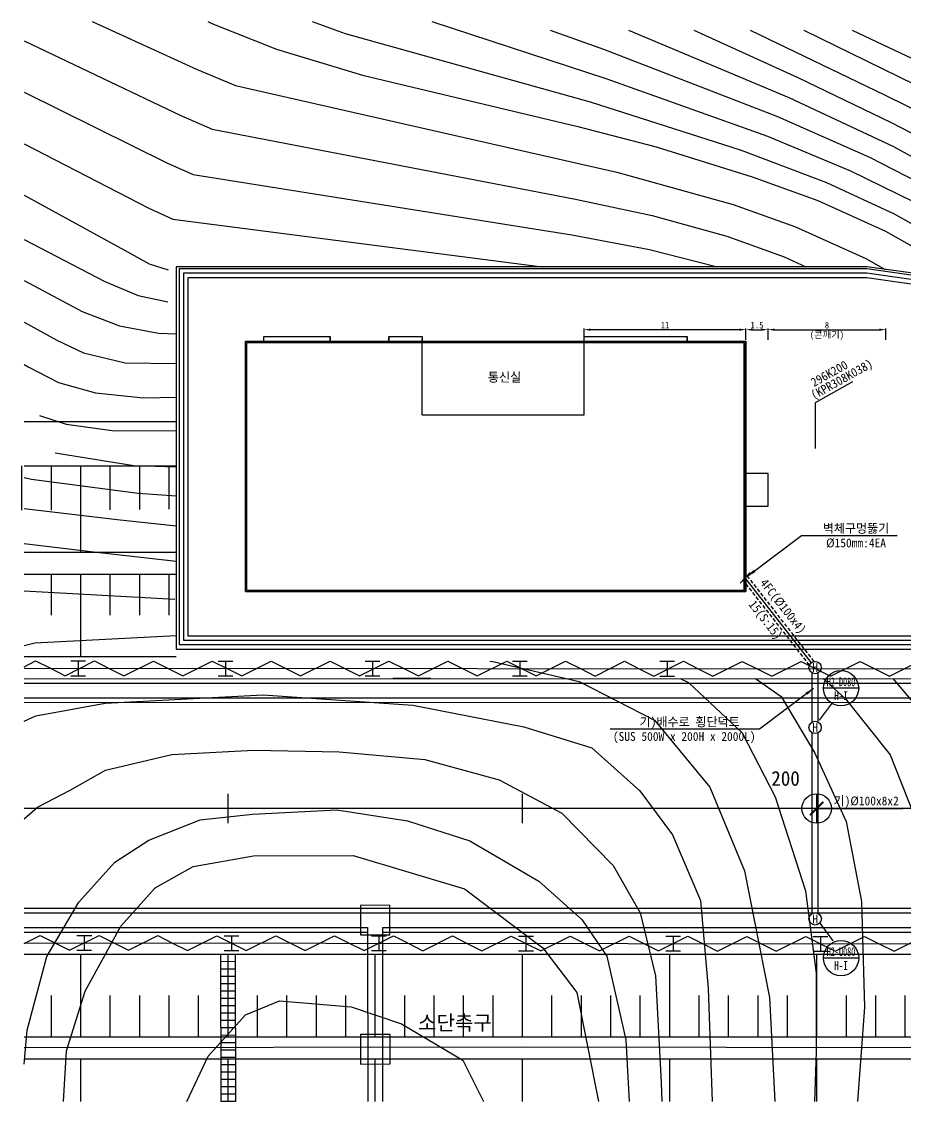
# Model space of a CAD drawing. Extents: x -149224 to -148798, y -3737 to -3590.
# Drawn here: x -148918.3 to -148858.3, y -3701.4 to -3628.1 of the extents above; entities that cross this region are included whole.
import ezdxf
from ezdxf.enums import TextEntityAlignment as Align

# ---------------------------------------------------------------- set-up
doc = ezdxf.new("R2010")
doc.units = 0
doc.header["$MEASUREMENT"] = 0
doc.linetypes.add('HIDDEN', pattern=[0.375, 0.25, -0.125])
doc.layers.get('0').update_dxf_attribs({"linetype": 'CONTINUOUS', "lineweight": 0})
doc.layers.get('DEFPOINTS').update_dxf_attribs({"linetype": 'CONTINUOUS'})
for name, color, linetype in [('TT-LINE', 7, 'CONTINUOUS'), ('TT-MANH', 4, 'CONTINUOUS'), ('TZ-BASE', 253, 'CONTINUOUS'), ('TZ-DIMS', 1, 'CONTINUOUS'), ('TZ-LEAL', 1, 'CONTINUOUS'), ('TZ-LEAT', 3, 'CONTINUOUS'), ('TZ-LINE', 7, 'CONTINUOUS'), ('TZ-TEX2', 3, 'CONTINUOUS')]:
    doc.layers.add(name, color=color, linetype=linetype)
doc.styles.add('GR', font='GulimChe.ttf')
doc.styles.get("Standard").update_dxf_attribs({"font": 'GulimChe.ttf'})
doc.styles.add('기흥역사', font='GulimChe.ttf')
doc.linetypes.add('BATTINB', pattern='A,0,-0.0025,[134,GulimChe.ttf,S=0.0025,R=0,X=-0.0025,Y=0.01],-0.005,[134,GulimChe.ttf,S=0.0025,R=180,X=0.0025,Y=0.01],-0.0025', length=0.01)
doc.linetypes.add('ZIGZAG', pattern='A,0.00254,-5.08,[131,ltypeshp.shx,S=5.08,R=0,X=-5.08,Y=0],-10.16,[131,ltypeshp.shx,S=5.08,R=180,X=5.08,Y=0],-5.08', length=20.32254)
doc.dimstyles.new('D150', dxfattribs={"dimscale": 0.15, "dimtxt": 3, "dimasz": 3, "dimexe": 0.5, "dimexo": 0.5, "dimgap": 0.5, "dimtad": 1, "dimdec": 0, "dimzin": 1, "dimdsep": 46, "dimlunit": 6, "dimtxsty": 'Standard', "dimcen": 1, "dimclrd": 1, "dimclre": 1, "dimclrt": 3, "dimadec": 0, "dimazin": 0, "dimtfac": 1, "dimtdec": 0, "dimtix": 1, "dimtmove": 2, "dimatfit": 3, "dimfxl": 0, "dimtvp": 2, "dimlwd": -1, "dimlwe": -1, "dimarcsym": 0})
doc.dimstyles.new('NDIM', dxfattribs={"dimscale": 0.2, "dimtxt": 3, "dimasz": 1.5, "dimexe": 4, "dimexo": 2, "dimgap": 1, "dimtad": 1, "dimdec": 0, "dimdsep": 46, "dimlunit": 6, "dimtxsty": 'Standard', "dimblk1": '_RXDOT', "dimblk2": '_RXDOT', "dimsah": 1, "dimcen": 3, "dimdle": 3, "dimclrd": 256, "dimclre": 256, "dimclrt": 256, "dimadec": 0, "dimazin": 0, "dimtfac": 1, "dimtdec": 0, "dimtix": 1, "dimtmove": 2, "dimatfit": 3, "dimfxl": 0, "dimtolj": 1, "dimtzin": 0, "dimarcsym": 0})
doc.dimstyles.new('기흥역사', dxfattribs={"dimscale": 150, "dimtxt": 3, "dimasz": 1.2, "dimexe": 1.5, "dimexo": 5, "dimgap": 1, "dimtad": 1, "dimdec": 0, "dimrnd": 0.25, "dimdsep": 46, "dimlunit": 6, "dimtxsty": '기흥역사', "dimblk": 'ARCHTICK', "dimcen": 1, "dimclrd": 256, "dimclre": 256, "dimclrt": 2, "dimadec": 5, "dimazin": 0, "dimtfac": 1, "dimtdec": 0, "dimtix": 1, "dimtmove": 2, "dimatfit": 3, "dimldrblk": 'ARCHTICK', "dimfxl": 0, "dimtvp": 2, "dimlwd": -1, "dimlwe": -1, "dimarcsym": 0})

# ---------------------------------------------------------------- blocks, each defined once
blk = doc.blocks.new('_ArchTick')
at = {"color": 0, "linetype": 'ByBlock', "const_width": 0.15}
blk.add_lwpolyline([(-0.5, -0.5), (0.5, 0.5)], dxfattribs=at)
blk = doc.blocks.new('_RXDOT')
blk.add_line((-1, 0), (2, 0))
at = {"const_width": 0.5}
blk.add_lwpolyline([(-0.25, 0, 1), (0.25, 0, 1)], format="xyb", close=True, dxfattribs=at)
blk = doc.blocks.new('*D23')
at = {"layer": 'DEFPOINTS', "color": 0, "linetype": 'ByBlock'}
for p in [(-148867.588, -3649.05), (-148869.088, -3649.822, -302.872), (-148867.588, -3649.822, -302.872)]:
    blk.add_point(p, dxfattribs=at)
at = {"layer": 'TZ-DIMS', "color": 1, "linetype": 'ByBlock'}
for p, q in [((-148869.088, -3649.747), (-148869.088, -3648.975)), ((-148867.588, -3649.747), (-148867.588, -3648.975)), ((-148868.638, -3649.05), (-148868.038, -3649.05))]:
    blk.add_line(p, q, dxfattribs=at)
for points in [[(-148868.638, -3648.975), (-148868.638, -3649.125), (-148869.088, -3649.05)], [(-148868.038, -3648.975), (-148868.038, -3649.125), (-148867.588, -3649.05)]]:
    blk.add_solid(points, dxfattribs=at)
at = {"layer": 'TZ-DIMS', "color": 3, "linetype": 'ByBlock', "insert": (-148868.338, -3648.744), "char_height": 0.45, "attachment_point": 5}
blk.add_mtext('1.5', dxfattribs=at)
blk = doc.blocks.new('*D24')
at = {"layer": 'DEFPOINTS', "color": 0, "linetype": 'ByBlock'}
for p in [(-148859.588, -3649.05), (-148867.588, -3649.822, -302.872), (-148859.588, -3649.822, -302.872)]:
    blk.add_point(p, dxfattribs=at)
at = {"layer": 'TZ-DIMS', "color": 1, "linetype": 'ByBlock'}
for p, q in [((-148867.588, -3649.747), (-148867.588, -3648.975)), ((-148859.588, -3649.747), (-148859.588, -3648.975)), ((-148867.138, -3649.05), (-148860.038, -3649.05))]:
    blk.add_line(p, q, dxfattribs=at)
for points in [[(-148867.138, -3648.975), (-148867.138, -3649.125), (-148867.588, -3649.05)], [(-148860.038, -3648.975), (-148860.038, -3649.125), (-148859.588, -3649.05)]]:
    blk.add_solid(points, dxfattribs=at)
at = {"layer": 'TZ-DIMS', "color": 3, "linetype": 'ByBlock', "insert": (-148863.588, -3648.745), "char_height": 0.45, "attachment_point": 5}
blk.add_mtext('8', dxfattribs=at)
blk = doc.blocks.new('*D25')
at = {"layer": 'DEFPOINTS', "color": 0, "linetype": 'ByBlock'}
for p in [(-148880.088, -3649.05), (-148880.088, -3649.822, -302.872), (-148869.088, -3649.822, -302.872)]:
    blk.add_point(p, dxfattribs=at)
at = {"layer": 'TZ-DIMS', "color": 1, "linetype": 'ByBlock'}
for p, q in [((-148880.088, -3649.747), (-148880.088, -3648.975)), ((-148869.088, -3649.747), (-148869.088, -3648.975)), ((-148869.538, -3649.05), (-148879.638, -3649.05))]:
    blk.add_line(p, q, dxfattribs=at)
for points in [[(-148879.638, -3648.975), (-148879.638, -3649.125), (-148880.088, -3649.05)], [(-148869.538, -3648.975), (-148869.538, -3649.125), (-148869.088, -3649.05)]]:
    blk.add_solid(points, dxfattribs=at)
at = {"layer": 'TZ-DIMS', "color": 3, "linetype": 'ByBlock', "insert": (-148874.588, -3648.744), "char_height": 0.45, "attachment_point": 5}
blk.add_mtext('11', dxfattribs=at)

msp = doc.modelspace()

# ---------------------------------------------------------------- linework, layer by layer
at = {"layer": 'TT-LINE', "linetype": 'ByBlock'}
msp.add_line((-148868.795, -3665.539), (-148869.485, -3666.263), dxfattribs=at)
at = {"layer": 'TT-LINE', "linetype": 'HIDDEN'}
for points in [[(-148864.457, -3671.572), (-148868.983, -3665.778)], [(-148864.773, -3671.818), (-148869.298, -3666.024)]]:
    msp.add_lwpolyline(points, dxfattribs=at)
at = {"layer": 'TT-MANH'}
for centre in [(-148864.388, -3671.986), (-148864.388, -3676.051), (-148864.386, -3689.051)]:
    msp.add_circle(centre, 0.42, dxfattribs=at)
at = {"layer": 'TZ-BASE'}
for p, q in [((-148913.493, -3628.136, 116), (-148906.363, -3631.397, 116)), ((-148905.643, -3628.136, 115), (-148905.365, -3628.259, 115)), ((-148905.365, -3628.259, 115), (-148900.972, -3630.014, 115)), ((-148898.552, -3628.136, 114), (-148896.312, -3628.934, 114)), ((-148890.433, -3628.136, 113), (-148878.542, -3632.02, 113)), ((-148896.312, -3628.934, 114), (-148879.672, -3633.582, 114)), ((-148882.389, -3628.716, 112), (-148878.762, -3629.999, 112)), ((-148877.074, -3628.716, 111), (-148866.173, -3633.286, 111)), ((-148872.633, -3628.716, 110), (-148865.561, -3631.931, 110)), ((-148868.8, -3628.716, 109), (-148859.668, -3633.106, 109)), ((-148865.152, -3628.716, 108), (-148854.774, -3633.798, 108)), ((-148861.883, -3628.716, 107), (-148854.069, -3632.409, 107)), ((-148918.122, -3629.44, 117), (-148907.474, -3634.513, 117)), ((-148900.972, -3630.014, 115), (-148895.141, -3631.773, 115)), ((-148878.762, -3629.999, 112), (-148866.956, -3634.569, 112)), ((-148906.363, -3631.397, 116), (-148903.761, -3632.465, 116)), ((-148895.141, -3631.773, 115), (-148880.506, -3635.251, 115)), ((-148878.542, -3632.02, 113), (-148867.619, -3635.908, 113)), ((-148865.561, -3631.931, 110), (-148859.231, -3634.976, 110)), ((-148903.761, -3632.465, 116), (-148877.854, -3638.368, 116)), ((-148918.122, -3632.931, 118), (-148908.385, -3637.741, 118)), ((-148879.672, -3633.582, 114), (-148869.41, -3636.863, 114)), ((-148866.173, -3633.286, 111), (-148859.06, -3636.616, 111)), ((-148859.668, -3633.106, 109), (-148854.962, -3635.455, 109)), ((-148907.474, -3634.513, 117), (-148905.352, -3635.432, 117)), ((-148866.956, -3634.569, 112), (-148860.695, -3637.341, 112)), ((-148859.231, -3634.976, 110), (-148855.355, -3637.01, 110)), ((-148905.352, -3635.432, 117), (-148880.662, -3640.198, 117)), ((-148880.506, -3635.251, 115), (-148875.181, -3636.633, 115)), ((-148918.122, -3636.441, 119), (-148909.656, -3640.796, 119)), ((-148867.619, -3635.908, 113), (-148861.976, -3638.267, 113)), ((-148875.181, -3636.633, 115), (-148868.663, -3638.675, 115)), ((-148869.41, -3636.863, 114), (-148863.623, -3639.063, 114)), ((-148859.06, -3636.616, 111), (-148853.533, -3639.675, 111)), ((-148908.385, -3637.741, 118), (-148906.628, -3638.511, 118)), ((-148860.695, -3637.341, 112), (-148856.293, -3639.604, 112)), ((-148906.628, -3638.511, 118), (-148880.91, -3642.61, 118)), ((-148877.854, -3638.368, 116), (-148869.961, -3640.557, 116)), ((-148868.663, -3638.675, 115), (-148864.214, -3640.28, 115)), ((-148861.976, -3638.267, 113), (-148857.687, -3640.365, 113)), ((-148863.623, -3639.063, 114), (-148859.017, -3641.189, 114)), ((-148918.122, -3639.914, 120), (-148911.049, -3643.784, 120)), ((-148880.662, -3640.198, 117), (-148875.462, -3641.302, 117)), ((-148909.656, -3640.796, 119), (-148908.026, -3641.551, 119)), ((-148869.961, -3640.557, 116), (-148865.714, -3642.069, 116)), ((-148864.214, -3640.28, 115), (-148859.611, -3642.371, 115)), ((-148908.026, -3641.551, 119), (-148882.927, -3644.783, 119)), ((-148875.462, -3641.302, 117), (-148870.385, -3642.71, 117)), ((-148859.017, -3641.189, 114), (-148854.912, -3643.502, 114)), ((-148865.714, -3642.069, 116), (-148860.941, -3644.215, 116)), ((-148859.611, -3642.371, 115), (-148855.576, -3644.636, 115)), ((-148918.122, -3642.929, 121), (-148912.634, -3645.783, 121)), ((-148880.91, -3642.61, 118), (-148875.634, -3643.598, 118)), ((-148870.385, -3642.71, 117), (-148866.501, -3644.103, 117)), ((-148911.049, -3643.784, 120), (-148909.615, -3644.571, 120)), ((-148875.634, -3643.598, 118), (-148871.203, -3644.741, 118)), ((-148909.615, -3644.571, 120), (-148908.329, -3644.986, 120)), ((-148866.501, -3644.103, 117), (-148865.022, -3644.784, 117)), ((-148860.941, -3644.215, 116), (-148859.624, -3644.96, 116)), ((-148918.122, -3645.72, 122), (-148914.176, -3647.818, 122)), ((-148912.634, -3645.783, 121), (-148910.364, -3646.722, 121)), ((-148910.364, -3646.722, 121), (-148908.348, -3647.152, 121)), ((-148914.176, -3647.818, 122), (-148911.647, -3648.79, 122)), ((-148918.122, -3648.54, 123), (-148915.901, -3649.754, 123)), ((-148911.647, -3648.79, 122), (-148908.991, -3649.289, 122)), ((-148915.901, -3649.754, 123), (-148914.072, -3650.617, 123)), ((-148908.991, -3649.289, 122), (-148907.788, -3649.329, 122)), ((-148901.838, -3649.822, -302.872), (-148901.838, -3649.522, -302.872)), ((-148901.838, -3649.522, -302.872), (-148897.338, -3649.522, -302.872)), ((-148901.838, -3649.822, -302.872), (-148901.838, -3649.522, -302.872)), ((-148901.838, -3649.522, -302.872), (-148897.338, -3649.522, -302.872)), ((-148897.338, -3649.822, -302.872), (-148897.338, -3649.522, -302.872)), ((-148897.338, -3649.522, -302.872), (-148897.338, -3649.822, -302.872)), ((-148893.338, -3649.522, -302.872), (-148893.338, -3649.822, -302.872)), ((-148893.338, -3649.522, -302.872), (-148891.088, -3649.522, -302.872)), ((-148893.338, -3649.822, -302.872), (-148893.338, -3649.522, -302.872)), ((-148893.338, -3649.522, -302.872), (-148891.088, -3649.522, -302.872)), ((-148891.088, -3649.522, -302.872), (-148891.088, -3649.822, -302.872)), ((-148891.088, -3649.522, -302.872), (-148891.088, -3649.822, -302.872)), ((-148880.088, -3649.522, -302.872), (-148873.088, -3649.522, -302.872)), ((-148880.088, -3649.822, -302.872), (-148880.088, -3649.522, -302.872)), ((-148880.088, -3649.522, -302.872), (-148873.088, -3649.522, -302.872)), ((-148873.088, -3649.522, -302.872), (-148873.088, -3649.822, -302.872)), ((-148903.088, -3666.822, -302.872), (-148903.088, -3649.822, -302.872)), ((-148903.088, -3649.822, -302.872), (-148869.088, -3649.822, -302.872)), ((-148903.088, -3649.822, -302.872), (-148901.838, -3649.822, -302.872)), ((-148903.088, -3666.822, -302.872), (-148903.088, -3649.822, -302.872)), ((-148902.988, -3666.722, -302.872), (-148902.988, -3649.922, -302.872)), ((-148902.988, -3649.922, -302.872), (-148869.188, -3649.922, -302.872)), ((-148897.338, -3649.822, -302.872), (-148893.338, -3649.822, -302.872)), ((-148891.088, -3649.822, -302.872), (-148880.088, -3649.822, -302.872)), ((-148873.088, -3649.822, -302.872), (-148869.088, -3649.822, -302.872)), ((-148869.198, -3666.722, -302.872), (-148869.198, -3649.922, -302.872)), ((-148869.188, -3666.722, -302.872), (-148869.188, -3649.922, -302.872)), ((-148869.088, -3666.822, -302.872), (-148869.088, -3649.822, -302.872)), ((-148869.088, -3649.822, -302.872), (-148869.088, -3666.822, -302.872)), ((-148914.072, -3650.617, 123), (-148911.246, -3651.304, 123)), ((-148918.122, -3651.407, 124), (-148917.839, -3651.566, 124)), ((-148917.839, -3651.566, 124), (-148915.772, -3652.634, 124)), ((-148911.246, -3651.304, 123), (-148907.788, -3651.347, 123)), ((-148915.772, -3652.634, 124), (-148913.258, -3653.334, 124)), ((-148913.258, -3653.334, 124), (-148910.017, -3653.675, 124)), ((-148910.017, -3653.675, 124), (-148907.788, -3653.625, 124)), ((-148917.082, -3654.873, 125), (-148915.264, -3655.475, 125)), ((-148918.122, -3655.284), (-148907.788, -3655.283)), ((-148918.122, -3655.284), (-148907.788, -3655.283)), ((-148915.264, -3655.475, 125), (-148912.142, -3655.904, 125)), ((-148912.142, -3655.904, 125), (-148907.788, -3655.907, 125)), ((-148916.012, -3657.421, 126), (-148910.666, -3658.277, 126)), ((-148918.289, -3658.284), (-148918.289, -3661.313)), ((-148918.122, -3658.284), (-148907.788, -3658.283)), ((-148916.289, -3658.284), (-148916.289, -3661.299)), ((-148914.289, -3658.283), (-148914.288, -3664.143)), ((-148912.289, -3658.283), (-148912.289, -3661.27)), ((-148910.666, -3658.277, 126), (-148907.788, -3658.36, 126)), ((-148910.289, -3658.283), (-148910.289, -3661.256)), ((-148908.289, -3658.283), (-148908.289, -3661.242)), ((-148918.122, -3659.079, 127), (-148917.621, -3659.207, 127)), ((-148917.621, -3659.207, 127), (-148910.379, -3660.153, 127)), ((-148910.379, -3660.153, 127), (-148907.788, -3660.34, 127)), ((-148918.122, -3661.2, 128), (-148911.8, -3661.931, 128)), ((-148911.8, -3661.931, 128), (-148907.788, -3662.364, 128)), ((-148918.122, -3663.559, 129), (-148913.58, -3664.105, 129)), ((-148918.122, -3664.144), (-148907.788, -3664.143)), ((-148913.58, -3664.105, 129), (-148907.788, -3664.762, 129)), ((-148918.122, -3665.644), (-148907.788, -3665.643)), ((-148916.288, -3665.644), (-148916.288, -3668.427)), ((-148914.288, -3665.643), (-148914.288, -3671.243)), ((-148912.288, -3665.643), (-148912.288, -3668.428)), ((-148910.288, -3665.643), (-148910.288, -3668.429)), ((-148908.288, -3665.643), (-148908.288, -3668.429)), ((-148918.122, -3666.785, 130), (-148907.877, -3667.339, 130)), ((-148903.088, -3666.822, -302.872), (-148869.088, -3666.822, -302.872)), ((-148869.088, -3666.822, -302.872), (-148903.088, -3666.822, -302.872)), ((-148902.988, -3666.722, -302.872), (-148869.188, -3666.722, -302.872)), ((-148917.382, -3670.303, 131), (-148907.788, -3669.802, 131)), ((-148918.122, -3670.491, 131), (-148917.382, -3670.303, 131)), ((-148918.122, -3671.244), (-148907.788, -3671.243)), ((-148918.122, -3671.93), (-148917.335, -3671.537)), ((-148917.335, -3671.537), (-148916.335, -3672.037)), ((-148915.335, -3672.538), (-148913.335, -3671.539)), ((-148914.947, -3671.538), (-148913.947, -3671.539)), ((-148914.447, -3671.538), (-148914.447, -3672.538)), ((-148913.335, -3671.539), (-148912.335, -3672.04)), ((-148911.335, -3672.54), (-148909.335, -3671.542)), ((-148909.335, -3671.542), (-148908.335, -3672.042)), ((-148907.335, -3672.543), (-148905.335, -3671.544)), ((-148905.335, -3671.544), (-148904.335, -3672.045)), ((-148904.947, -3671.544), (-148903.947, -3671.545)), ((-148904.447, -3671.545), (-148904.447, -3672.545)), ((-148903.335, -3672.546), (-148901.335, -3671.547)), ((-148901.335, -3671.547), (-148900.335, -3672.047)), ((-148899.335, -3672.548), (-148897.335, -3671.549)), ((-148897.335, -3671.549), (-148896.335, -3672.05)), ((-148895.335, -3672.551), (-148893.335, -3671.552)), ((-148894.947, -3671.551), (-148893.947, -3671.551)), ((-148894.447, -3671.551), (-148894.447, -3672.551)), ((-148893.335, -3671.552), (-148892.335, -3672.052)), ((-148891.335, -3672.553), (-148889.335, -3671.554)), ((-148889.335, -3671.554), (-148888.335, -3672.055)), ((-148887.335, -3672.556), (-148885.335, -3671.557)), ((-148886.487, -3671.552, 131), (-148886.275, -3671.574, 131)), ((-148886.275, -3671.574, 131), (-148880.41, -3672.923, 131)), ((-148885.335, -3671.557), (-148884.335, -3672.057)), ((-148884.947, -3671.557), (-148883.947, -3671.558)), ((-148884.447, -3671.557), (-148884.447, -3672.557)), ((-148883.335, -3672.558), (-148881.335, -3671.559)), ((-148881.335, -3671.559), (-148880.335, -3672.06)), ((-148879.335, -3672.561), (-148877.335, -3671.562)), ((-148877.335, -3671.562), (-148876.335, -3672.063)), ((-148875.335, -3672.563), (-148873.335, -3671.564)), ((-148874.947, -3671.563), (-148873.947, -3671.564)), ((-148874.447, -3671.564), (-148874.447, -3672.564)), ((-148873.335, -3671.564), (-148872.335, -3672.065)), ((-148871.335, -3672.566), (-148869.335, -3671.567)), ((-148869.335, -3671.567), (-148868.335, -3672.068)), ((-148867.335, -3672.568), (-148865.335, -3671.569)), ((-148865.335, -3671.569), (-148864.335, -3672.07)), ((-148863.335, -3672.571), (-148861.335, -3671.572)), ((-148861.335, -3671.572), (-148860.335, -3672.073)), ((-148859.335, -3672.573), (-148857.335, -3671.575)), ((-148918.122, -3672.036), (-148854.447, -3672.076)), ((-148916.335, -3672.037), (-148915.335, -3672.538)), ((-148912.335, -3672.04), (-148911.335, -3672.54)), ((-148908.335, -3672.042), (-148907.335, -3672.543)), ((-148904.335, -3672.045), (-148903.335, -3672.546)), ((-148900.335, -3672.047), (-148899.335, -3672.548)), ((-148896.335, -3672.05), (-148895.335, -3672.551)), ((-148892.335, -3672.052), (-148891.335, -3672.553)), ((-148888.335, -3672.055), (-148887.335, -3672.556)), ((-148884.335, -3672.057), (-148883.335, -3672.558)), ((-148880.335, -3672.06), (-148879.335, -3672.561)), ((-148876.335, -3672.063), (-148875.335, -3672.563)), ((-148872.335, -3672.065), (-148871.335, -3672.566)), ((-148868.335, -3672.068), (-148867.335, -3672.568)), ((-148864.335, -3672.07), (-148863.335, -3672.571)), ((-148860.335, -3672.073), (-148859.335, -3672.573)), ((-148918.122, -3672.744), (-148841.13, -3672.74)), ((-148918.122, -3673.044), (-148840.91, -3673.04)), ((-148914.947, -3672.538), (-148913.947, -3672.539)), ((-148904.947, -3672.544), (-148903.947, -3672.545)), ((-148894.947, -3672.551), (-148893.947, -3672.551)), ((-148890.487, -3672.74), (-148893.074, -3672.74)), ((-148884.947, -3672.557), (-148883.947, -3672.558)), ((-148880.41, -3672.923, 131), (-148875.305, -3675.553, 131)), ((-148874.947, -3672.563), (-148873.947, -3672.564)), ((-148873.56, -3672.74, 130), (-148872.979, -3673.01, 130)), ((-148872.979, -3673.01, 130), (-148869.34, -3676.424, 130)), ((-148868.433, -3672.74, 129), (-148866.689, -3673.955, 129)), ((-148863.846, -3672.74, 128), (-148862.328, -3674.106, 128)), ((-148859.112, -3672.74, 127), (-148857.37, -3674.793, 127)), ((-148912.616, -3674.398, 132), (-148901.884, -3673.838, 132)), ((-148901.884, -3673.838, 132), (-148891.706, -3674.547, 132)), ((-148918.122, -3674.044), (-148840.293, -3674.04)), ((-148918.122, -3674.35), (-148798.122, -3674.344)), ((-148917.33, -3675.265, 132), (-148912.616, -3674.398, 132)), ((-148891.706, -3674.547, 132), (-148884.181, -3676.016, 132)), ((-148866.689, -3673.955, 129), (-148864.407, -3677.809, 129)), ((-148862.328, -3674.106, 128), (-148859.289, -3677.921, 128)), ((-148918.122, -3675.621, 132), (-148917.33, -3675.265, 132)), ((-148884.181, -3676.016, 132), (-148879.554, -3677.429, 132)), ((-148875.305, -3675.553, 131), (-148871.549, -3680.114, 131)), ((-148869.34, -3676.424, 130), (-148867.095, -3680.773, 130)), ((-148908.088, -3677.885, 133), (-148902.515, -3677.594, 133)), ((-148902.515, -3677.594, 133), (-148896.716, -3677.704, 133)), ((-148879.554, -3677.429, 132), (-148876.296, -3680.362, 132)), ((-148912.585, -3678.947, 133), (-148908.088, -3677.885, 133)), ((-148896.716, -3677.704, 133), (-148890.894, -3678.228, 133)), ((-148890.894, -3678.228, 133), (-148885.855, -3679.62, 133)), ((-148864.407, -3677.809, 129), (-148862.272, -3682.428, 129)), ((-148859.289, -3677.921, 128), (-148857.761, -3681.814, 128)), ((-148914.997, -3680.315, 133), (-148912.585, -3678.947, 133)), ((-148885.855, -3679.62, 133), (-148881.597, -3681.88, 133)), ((-148917.214, -3681.465, 133), (-148914.997, -3680.315, 133)), ((-148876.296, -3680.362, 132), (-148874.07, -3683.348, 132)), ((-148871.549, -3680.114, 131), (-148869.184, -3685.782, 131)), ((-148904.288, -3680.552), (-148904.288, -3682.552)), ((-148884.288, -3680.552), (-148884.288, -3682.552)), ((-148867.095, -3680.773, 130), (-148865.032, -3687.151, 130)), ((-148864.288, -3680.552), (-148864.288, -3682.552)), ((-148918.122, -3682.25, 133), (-148917.214, -3681.465, 133)), ((-148798.122, -3681.552), (-148918.122, -3681.552)), ((-148906.16, -3682.33, 134), (-148902.613, -3681.947, 134)), ((-148902.613, -3681.947, 134), (-148896.881, -3681.648, 134)), ((-148896.881, -3681.648, 134), (-148892.087, -3682.388, 134)), ((-148881.597, -3681.88, 133), (-148878.102, -3685.421, 133)), ((-148909.655, -3683.702, 134), (-148906.16, -3682.33, 134)), ((-148892.087, -3682.388, 134), (-148887.853, -3683.752, 134)), ((-148862.272, -3682.428, 129), (-148861.231, -3687.861, 129)), ((-148874.07, -3683.348, 132), (-148872.182, -3687.801, 132)), ((-148911.955, -3685.208, 134), (-148909.655, -3683.702, 134)), ((-148887.853, -3683.752, 134), (-148883.153, -3686.478, 134)), ((-148906.639, -3685.485, 135), (-148902.544, -3684.775, 135)), ((-148902.544, -3684.775, 135), (-148895.767, -3684.752, 135)), ((-148895.767, -3684.752, 135), (-148888.209, -3687.001, 135)), ((-148914.39, -3687.911, 134), (-148911.955, -3685.208, 134)), ((-148909.209, -3686.941, 135), (-148906.639, -3685.485, 135)), ((-148878.102, -3685.421, 133), (-148876.279, -3688.636, 133)), ((-148869.184, -3685.782, 131), (-148867.493, -3694.383, 131)), ((-148911.553, -3689.543, 135), (-148909.209, -3686.941, 135)), ((-148888.209, -3687.001, 135), (-148882.875, -3691.02, 135)), ((-148883.153, -3686.478, 134), (-148880.241, -3689.099, 134)), ((-148872.182, -3687.801, 132), (-148871.663, -3693.773, 132)), ((-148865.032, -3687.151, 130), (-148864.308, -3692.734, 130)), ((-148861.231, -3687.861, 129), (-148861.045, -3695.042, 129)), ((-148798.122, -3688.338), (-148918.122, -3688.344)), ((-148916.576, -3691.591, 134), (-148914.39, -3687.911, 134)), ((-148893.278, -3688.126), (-148895.278, -3688.129)), ((-148895.278, -3688.129), (-148895.275, -3690.129)), ((-148893.275, -3690.126), (-148893.278, -3688.126)), ((-148918.122, -3688.644), (-148826.45, -3688.639)), ((-148880.241, -3689.099, 134), (-148878.526, -3691.585, 134)), ((-148876.279, -3688.636, 133), (-148875.227, -3692.925, 133)), ((-148918.122, -3689.644), (-148894.785, -3689.643)), ((-148918.122, -3689.944), (-148894.784, -3689.943)), ((-148913.968, -3693.965, 135), (-148911.553, -3689.543, 135)), ((-148894.785, -3689.643), (-148894.765, -3701.439)), ((-148893.785, -3689.643), (-148826.45, -3689.639)), ((-148893.785, -3689.643), (-148893.765, -3701.439)), ((-148893.784, -3689.943), (-148826.45, -3689.939)), ((-148918.122, -3690.72), (-148917.028, -3690.175)), ((-148918.122, -3690.673), (-148834.441, -3690.776)), ((-148917.028, -3690.175), (-148916.029, -3690.676)), ((-148916.029, -3690.676), (-148915.029, -3691.177)), ((-148915.029, -3691.177), (-148913.028, -3690.18)), ((-148914.528, -3690.178), (-148913.528, -3690.179)), ((-148914.028, -3690.178), (-148914.029, -3691.178)), ((-148913.028, -3690.18), (-148912.029, -3690.681)), ((-148912.029, -3690.681), (-148911.029, -3691.182)), ((-148911.029, -3691.182), (-148909.028, -3690.184)), ((-148909.028, -3690.184), (-148908.029, -3690.686)), ((-148908.029, -3690.686), (-148907.029, -3691.187)), ((-148907.029, -3691.187), (-148905.028, -3690.189)), ((-148905.028, -3690.189), (-148904.029, -3690.691)), ((-148904.528, -3690.19), (-148903.528, -3690.191)), ((-148904.028, -3690.191), (-148904.029, -3691.191)), ((-148904.029, -3690.691), (-148903.029, -3691.192)), ((-148903.029, -3691.192), (-148901.028, -3690.194)), ((-148901.028, -3690.194), (-148900.029, -3690.696)), ((-148900.029, -3690.696), (-148899.029, -3691.197)), ((-148899.029, -3691.197), (-148897.028, -3690.199)), ((-148897.028, -3690.199), (-148896.029, -3690.7)), ((-148896.029, -3690.7), (-148895.029, -3691.202)), ((-148895.275, -3690.129), (-148893.275, -3690.126)), ((-148895.029, -3691.202), (-148893.028, -3690.204)), ((-148894.528, -3690.202), (-148893.528, -3690.204)), ((-148894.028, -3690.203), (-148894.029, -3691.203)), ((-148893.028, -3690.204), (-148892.029, -3690.705)), ((-148892.029, -3690.705), (-148891.029, -3691.207)), ((-148891.029, -3691.207), (-148889.028, -3690.209)), ((-148889.028, -3690.209), (-148888.029, -3690.71)), ((-148888.029, -3690.71), (-148887.029, -3691.212)), ((-148887.029, -3691.212), (-148885.028, -3690.214)), ((-148885.028, -3690.214), (-148884.029, -3690.715)), ((-148884.528, -3690.215), (-148883.528, -3690.216)), ((-148884.028, -3690.215), (-148884.029, -3691.215)), ((-148884.029, -3690.715), (-148883.029, -3691.217)), ((-148883.029, -3691.217), (-148881.028, -3690.219)), ((-148881.028, -3690.219), (-148880.029, -3690.72)), ((-148880.029, -3690.72), (-148879.029, -3691.221)), ((-148879.029, -3691.221), (-148877.028, -3690.224)), ((-148877.028, -3690.224), (-148876.029, -3690.725)), ((-148876.029, -3690.725), (-148875.029, -3691.226)), ((-148875.029, -3691.226), (-148873.028, -3690.229)), ((-148874.528, -3690.227), (-148873.528, -3690.228)), ((-148874.028, -3690.228), (-148874.029, -3691.228)), ((-148873.028, -3690.229), (-148872.029, -3690.73)), ((-148872.029, -3690.73), (-148871.029, -3691.231)), ((-148871.029, -3691.231), (-148869.028, -3690.234)), ((-148869.028, -3690.234), (-148868.029, -3690.735)), ((-148868.029, -3690.735), (-148867.029, -3691.236)), ((-148867.029, -3691.236), (-148865.028, -3690.239)), ((-148865.028, -3690.239), (-148864.029, -3690.74)), ((-148864.528, -3690.239), (-148863.528, -3690.241)), ((-148864.028, -3690.24), (-148864.029, -3691.24)), ((-148864.029, -3690.74), (-148863.029, -3691.241)), ((-148863.029, -3691.241), (-148861.028, -3690.244)), ((-148861.028, -3690.244), (-148860.029, -3690.745)), ((-148860.029, -3690.745), (-148859.029, -3691.246)), ((-148859.029, -3691.246), (-148857.028, -3690.249)), ((-148918.122, -3691.444), (-148828.477, -3691.439)), ((-148914.529, -3691.178), (-148913.529, -3691.179)), ((-148914.287, -3691.444), (-148914.287, -3697.053)), ((-148904.78, -3691.443), (-148904.763, -3701.439)), ((-148904.529, -3691.19), (-148903.529, -3691.191)), ((-148904.287, -3691.443), (-148904.287, -3697.053)), ((-148903.78, -3691.443), (-148903.763, -3701.439)), ((-148894.529, -3691.202), (-148893.529, -3691.204)), ((-148894.287, -3691.443), (-148894.287, -3697.052)), ((-148884.529, -3691.215), (-148883.529, -3691.216)), ((-148884.287, -3691.442), (-148884.287, -3697.052)), ((-148882.875, -3691.02, 135), (-148880.567, -3694.039, 135)), ((-148874.529, -3691.227), (-148873.529, -3691.228)), ((-148874.287, -3691.442), (-148874.287, -3697.051)), ((-148864.529, -3691.239), (-148863.529, -3691.241)), ((-148864.287, -3691.441), (-148864.287, -3697.051)), ((-148917.899, -3696.612, 134), (-148916.576, -3691.591, 134)), ((-148904.779, -3691.931), (-148903.779, -3691.929)), ((-148878.526, -3691.585, 134), (-148877.238, -3697.263, 134)), ((-148904.778, -3692.431), (-148903.778, -3692.429)), ((-148904.777, -3692.931), (-148903.777, -3692.929)), ((-148875.227, -3692.925, 133), (-148874.85, -3700.145, 133)), ((-148864.308, -3692.734, 130), (-148864.318, -3698.067, 130)), ((-148904.776, -3693.431), (-148903.776, -3693.429)), ((-148916.287, -3694.249), (-148916.287, -3697.054)), ((-148915.244, -3697.999, 135), (-148913.968, -3693.965, 135)), ((-148912.287, -3694.248), (-148912.287, -3697.053)), ((-148910.287, -3694.248), (-148910.287, -3697.053)), ((-148908.287, -3694.248), (-148908.287, -3697.053)), ((-148906.287, -3694.248), (-148906.287, -3697.053)), ((-148904.775, -3693.931), (-148903.775, -3693.929)), ((-148904.775, -3694.431), (-148903.775, -3694.429)), ((-148902.287, -3694.248), (-148902.287, -3697.053)), ((-148900.287, -3694.248), (-148900.287, -3697.053)), ((-148898.287, -3694.248), (-148898.287, -3697.053)), ((-148896.287, -3694.248), (-148896.287, -3697.053)), ((-148892.287, -3694.247), (-148892.287, -3697.052)), ((-148890.287, -3694.247), (-148890.287, -3697.052)), ((-148888.287, -3694.247), (-148888.287, -3697.052)), ((-148886.287, -3694.247), (-148886.287, -3697.052)), ((-148882.287, -3694.247), (-148882.287, -3697.052)), ((-148880.567, -3694.039, 135), (-148879.094, -3701.439, 135)), ((-148880.287, -3694.247), (-148880.287, -3697.052)), ((-148878.287, -3694.247), (-148878.287, -3697.052)), ((-148876.287, -3694.247), (-148876.287, -3697.051)), ((-148872.287, -3694.246), (-148872.287, -3697.051)), ((-148871.663, -3693.773, 132), (-148871.375, -3701.439, 132)), ((-148870.287, -3694.246), (-148870.287, -3697.051)), ((-148868.287, -3694.246), (-148868.287, -3697.051)), ((-148867.493, -3694.383, 131), (-148867.125, -3701.439, 131)), ((-148866.287, -3694.246), (-148866.287, -3697.051)), ((-148862.287, -3694.246), (-148862.287, -3697.051)), ((-148860.287, -3694.246), (-148860.287, -3697.051)), ((-148858.287, -3694.246), (-148858.287, -3697.051)), ((-148904.774, -3694.931), (-148903.774, -3694.929)), ((-148903.074, -3695.563, 136), (-148900.777, -3694.605, 136)), ((-148900.777, -3694.605, 136), (-148895.893, -3695.021, 136)), ((-148895.893, -3695.021, 136), (-148892.48, -3696.183, 136)), ((-148861.045, -3695.042, 129), (-148861.508, -3701.439, 129)), ((-148905.609, -3698.377, 136), (-148903.074, -3695.563, 136)), ((-148904.773, -3695.431), (-148903.773, -3695.429)), ((-148904.772, -3695.931), (-148903.772, -3695.929)), ((-148918.122, -3698.911, 134), (-148917.899, -3696.612, 134)), ((-148904.771, -3696.431), (-148903.771, -3696.429)), ((-148892.48, -3696.183, 136), (-148888.326, -3698.648, 136)), ((-148918.122, -3697.054), (-148836.057, -3697.049)), ((-148904.77, -3696.931), (-148903.77, -3696.929)), ((-148893.264, -3696.898), (-148895.264, -3696.902)), ((-148895.264, -3696.902), (-148895.261, -3698.902)), ((-148893.261, -3698.898), (-148893.264, -3696.898)), ((-148877.238, -3697.263, 134), (-148877.02, -3701.439, 134)), ((-148918.122, -3697.788), (-148884.255, -3697.732)), ((-148915.446, -3701.439, 135), (-148915.244, -3697.999, 135)), ((-148904.77, -3697.431), (-148903.77, -3697.429)), ((-148904.769, -3697.931), (-148903.769, -3697.929)), ((-148884.255, -3697.732), (-148844.429, -3697.785)), ((-148864.318, -3698.067, 130), (-148864.44, -3701.439, 130)), ((-148918.122, -3698.554), (-148838.084, -3698.55)), ((-148914.287, -3698.553), (-148914.287, -3701.439)), ((-148907.058, -3701.439, 136), (-148905.609, -3698.377, 136)), ((-148904.768, -3698.431), (-148903.768, -3698.429)), ((-148904.287, -3698.553), (-148904.287, -3701.439)), ((-148894.287, -3698.552), (-148894.287, -3701.439)), ((-148888.326, -3698.648, 136), (-148886.907, -3701.439, 136)), ((-148884.287, -3698.552), (-148884.287, -3701.439)), ((-148874.287, -3698.551), (-148874.287, -3701.439)), ((-148864.287, -3698.551), (-148864.287, -3701.439)), ((-148904.767, -3698.931), (-148903.767, -3698.929)), ((-148904.766, -3699.431), (-148903.766, -3699.429)), ((-148895.261, -3698.902), (-148893.261, -3698.898)), ((-148904.766, -3699.931), (-148903.766, -3699.929)), ((-148874.85, -3700.145, 133), (-148874.8, -3701.439, 133)), ((-148904.765, -3700.431), (-148903.765, -3700.429)), ((-148904.764, -3700.931), (-148903.764, -3700.929)), ((-148904.763, -3701.431), (-148903.763, -3701.429))]:
    msp.add_line(p, q, dxfattribs=at)
at = {"layer": 'TZ-BASE', "linetype": 'ByBlock'}
for p, q in [((-148860.882, -3644.784, -302.872), (-148907.788, -3644.782, -302.872)), ((-148907.788, -3644.782, -302.872), (-148907.788, -3670.732, -302.872)), ((-148860.882, -3644.784, -302.872), (-148907.788, -3644.782, -302.872)), ((-148907.788, -3644.782, -302.872), (-148907.788, -3670.732, -302.872)), ((-148860.882, -3644.914, -302.872), (-148907.588, -3644.912, -302.872)), ((-148907.588, -3644.912, -302.872), (-148907.588, -3670.422, -302.872)), ((-148860.882, -3645.214, -302.872), (-148907.288, -3645.212, -302.872)), ((-148907.288, -3645.212, -302.872), (-148907.288, -3670.122, -302.872)), ((-148839.488, -3647.972, -302.872), (-148860.888, -3644.914, -302.872)), ((-148839.291, -3647.802, -302.872), (-148860.882, -3644.784, -302.872)), ((-148839.291, -3647.802, -302.872), (-148860.882, -3644.784, -302.872)), ((-148839.788, -3648.273, -302.872), (-148860.882, -3645.214, -302.872)), ((-148860.882, -3645.524, -302.872), (-148906.988, -3645.522, -302.872)), ((-148906.988, -3645.522, -302.872), (-148906.988, -3669.822, -302.872)), ((-148840.088, -3648.568, -302.872), (-148860.882, -3645.522, -302.872)), ((-148891.088, -3654.822, -302.872), (-148891.088, -3649.672, -302.872)), ((-148880.088, -3654.822, -302.872), (-148880.088, -3649.822, -302.872)), ((-148891.088, -3654.822, -302.872), (-148880.088, -3654.822, -302.872)), ((-148907.288, -3670.122, -302.872), (-148839.788, -3670.122, -302.872)), ((-148906.988, -3669.822, -302.872), (-148840.088, -3669.822, -302.872)), ((-148907.788, -3670.732, -302.872), (-148839.288, -3670.732, -302.872)), ((-148907.788, -3670.732, -302.872), (-148839.288, -3670.732, -302.872)), ((-148907.588, -3670.422, -302.872), (-148839.488, -3670.422, -302.872))]:
    msp.add_line(p, q, dxfattribs=at)
at = {"layer": 'TZ-BASE', "linetype": 'BATTINB'}
for p, q in [((-148880.088, -3649.822, -302.872), (-148880.088, -3649.522, -302.872)), ((-148873.088, -3649.822, -302.872), (-148873.088, -3649.522, -302.872))]:
    msp.add_line(p, q, dxfattribs=at)
at = {"layer": 'TZ-BASE'}
msp.add_circle((-148864.288, -3681.552), 1, dxfattribs=at)
msp.add_solid([(-148893.074, -3672.739), (-148893.073, -3672.739), (-148893.074, -3672.74)], dxfattribs=at)
at = {"layer": 'TZ-DIMS', "linetype": 'ByBlock', "elevation": -302.872}
msp.add_lwpolyline([(-148869.088, -3661.022), (-148867.588, -3661.022), (-148867.588, -3658.822), (-148869.088, -3658.822)], close=True, dxfattribs=at)
at = {"layer": 'TZ-LEAL'}
for p, q in [((-148861.432, -3673.393), (-148863.832, -3673.393)), ((-148864.089, -3675.568), (-148863.202, -3674.372)), ((-148864.081, -3689.34), (-148863.194, -3690.536)), ((-148861.43, -3691.708), (-148863.83, -3691.708))]:
    msp.add_line(p, q, dxfattribs=at)
at = {"layer": 'TZ-LEAL', "elevation": 139.274, "flags": 128}
msp.add_lwpolyline([(-148864.365, -3657.125), (-148864.365, -3653.984), (-148861.833, -3652.567)], dxfattribs=at)
at = {"layer": 'TZ-LEAL'}
for centre in [(-148862.632, -3673.393), (-148862.63, -3691.708)]:
    msp.add_circle(centre, 1.2, dxfattribs=at)
at = {"layer": 'TZ-LINE', "linetype": 'ZIGZAG', "ltscale": 0.039}
msp.add_lwpolyline([(-148864.646, -3671.655), (-148869.14, -3665.901)], dxfattribs=at)
at = {"layer": 'TZ-LINE', "linetype": 'ByBlock'}
for points in [[(-148864.587, -3675.681), (-148864.588, -3672.356)], [(-148864.187, -3675.682), (-148864.188, -3672.356)], [(-148864.586, -3688.681), (-148864.587, -3676.42)], [(-148864.186, -3688.681), (-148864.187, -3676.42)]]:
    msp.add_lwpolyline(points, dxfattribs=at)

# ---------------------------------------------------------------- texts
at = {"layer": 'TT-MANH', "linetype": 'ByBlock', "style": 'GR'}
for p in [(-148864.386, -3671.986), (-148864.386, -3676.051), (-148864.386, -3689.051)]:
    msp.add_text('H', height=0.6, dxfattribs=at).set_placement(p, align=Align.MIDDLE)
at = {"layer": 'TZ-BASE', "style": 'GR'}
msp.add_text('통신실', height=0.6, rotation=360, dxfattribs=at).set_placement((-148885.487, -3652.265), align=Align.MIDDLE)
at = {"layer": 'TZ-BASE'}
msp.add_text('200', height=1, dxfattribs=at).set_placement((-148867.367, -3680.012))
msp.add_text('소단측구', height=1, rotation=0.00261, dxfattribs=at).set_placement((-148891.364, -3696.594))
at = {"layer": 'TZ-DIMS', "linetype": 'ByBlock', "insert": (-148863.588, -3649.455), "char_height": 0.45, "attachment_point": 5}
msp.add_mtext('(콘깨기)', dxfattribs=at)
at = {"layer": 'TZ-LEAT', "style": 'GR'}
for s, p in [('296K200', (-148864.467, -3652.949, 139.274)), ('(KPR308K038)', (-148864.467, -3653.812, 139.274))]:
    msp.add_text(s, height=0.6, rotation=29.23871, dxfattribs=at).set_placement(p)
for s, rotation, p in [('벽체구멍뚫기', 360, (-148861.611, -3662.528)), ('Ø150mm:4EA', 360, (-148861.611, -3663.528)), ('4FC(Ø100x4)', 308.0992, (-148866.596, -3667.846)), ('15(S:15)', 308.0992, (-148867.786, -3668.779)), ('기)배수로 횡단덕트', 360, (-148872.912, -3675.709)), ('(SUS 500W x 200H x 2000L)', 360, (-148873.28, -3676.709))]:
    msp.add_text(s, height=0.6, rotation=rotation, dxfattribs=at).set_placement(p, align=Align.MIDDLE)
for s, width, p in [('H2-D080', 0.65, (-148862.632, -3672.961)), ('H-I', 0.8, (-148862.632, -3673.893)), ('H2-U080', 0.65, (-148862.632, -3691.276)), ('H-I', 0.8, (-148862.632, -3692.208))]:
    msp.add_text(s, height=0.6, dxfattribs=dict(at, width=width)).set_placement(p, align=Align.MIDDLE)
at = {"layer": 'TZ-TEX2'}
msp.add_text('기)Ø100x8x2', height=0.6, rotation=0.05182, dxfattribs=at).set_placement((-148860.923, -3681.073), align=Align.MIDDLE)

# ---------------------------------------------------------------- dimensions: what is measured, and where the dimension line sits
at = {"layer": 'TZ-DIMS', "linetype": 'ByBlock'}
for base, p1, p2, picture, middle in [((-148880.088, -3649.05), (-148869.088, -3649.822, -302.872), (-148880.088, -3649.822, -302.872), '*D25', (-148874.588, -3648.744)), ((-148859.588, -3649.05), (-148867.588, -3649.822, -302.872), (-148859.588, -3649.822, -302.872), '*D24', (-148863.588, -3648.745))]:
    dim = msp.add_linear_dim(base=base, p1=p1, p2=p2, dimstyle='D150', dxfattribs=at)
    dim.commit()
    dim.dimension.update_dxf_attribs({"geometry": picture, "text_midpoint": middle})
dim = msp.add_linear_dim(base=(-148867.588, -3649.05), p1=(-148869.088, -3649.822, -302.872), p2=(-148867.588, -3649.822, -302.872), dimstyle='D150', override={"dimdec": 1}, dxfattribs=at)
dim.commit()
dim.dimension.update_dxf_attribs({"geometry": '*D23', "text_midpoint": (-148868.338, -3648.744)})

# ---------------------------------------------------------------- leaders
at = {"layer": 'TZ-LEAL'}
for points, dimstyle, override in [([(-148868.983, -3665.793), (-148865.314, -3663.028), (-148858.813, -3663.028)], 'NDIM', {"dimscale": 0.2, "dimtxt": 3, "dimasz": 3, "dimexe": 2, "dimexo": 3, "dimgap": 1, "dimtad": 0, "dimdec": 0, "dimzin": 8, "dimcen": 1, "dimclrd": 0, "dimclre": 0, "dimclrt": 0, "dimaunit": 1, "dimtdec": 0, "dimtvp": 2}), ([(-148864.504, -3673.406), (-148868.172, -3676.171), (-148878.315, -3676.171)], 'NDIM', {"dimscale": 0.2, "dimtxt": 3, "dimasz": 3, "dimexe": 2, "dimexo": 3, "dimgap": 1, "dimtad": 0, "dimdec": 0, "dimzin": 8, "dimcen": 1, "dimclrd": 0, "dimclre": 0, "dimclrt": 0, "dimaunit": 1, "dimtdec": 0, "dimtvp": 2}), ([(-148864.288, -3681.552), (-148858.431, -3681.552)], '기흥역사', {"dimscale": 0.3, "dimasz": 3, "dimexe": 2, "dimexo": 3, "dimtxsty": 'Standard', "dimclrd": 0, "dimclre": 0, "dimclrt": 0, "dimaunit": 1})]:
    msp.add_leader(points, dimstyle=dimstyle, override=override, dxfattribs=at)

doc.saveas('drawing.dxf')
